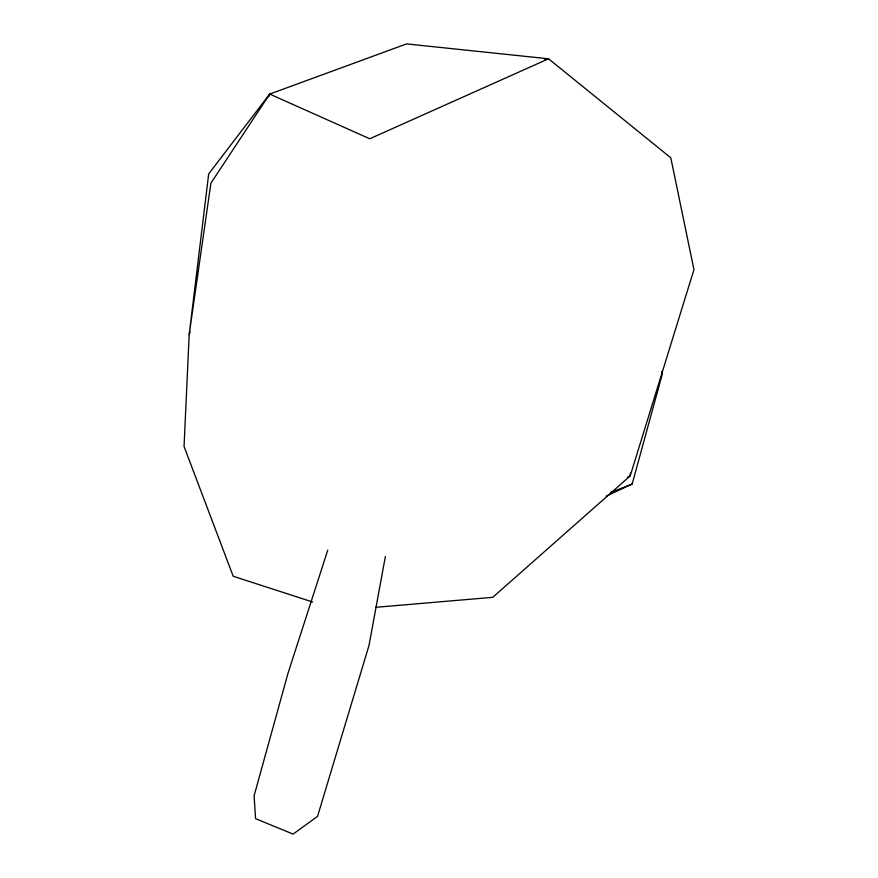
<?xml version="1.0" encoding="UTF-8"?>
<svg xmlns="http://www.w3.org/2000/svg" width="878" height="878" viewBox="0 0 878 878"><rect width="100%" height="100%" fill="white"/><g stroke="black" fill="none" stroke-linecap="round" stroke-linejoin="round"><path stroke-width="1.32" d="M630.316 473.154L630.217 475.876L492.756 597.325L375.564 607.335M385.365 556.531L369.023 645.385L317.54 816.375L293.12 834.1L255.564 818.658L254.104 795.808L288.017 673.228L327.757 550.144M606.248 496.136L632.16 484.041L662.242 374.258L661.749 371.57M190.065 331.884L189.187 334.485L184.051 446.474L233.197 576.253L312.7 602.023M268.833 96.679L269.7 94.078L406.569 43.9L548.552 58.793L670.803 157.81L693.949 269.623L630.217 475.876L627.715 476.963M269.7 94.078L210.896 183.206L189.187 334.485L208.69 173.888L269.7 94.078L369.748 138.768L548.552 58.793L544.47 59.309M610.55 492.503L632.16 484.041"/></g></svg>
